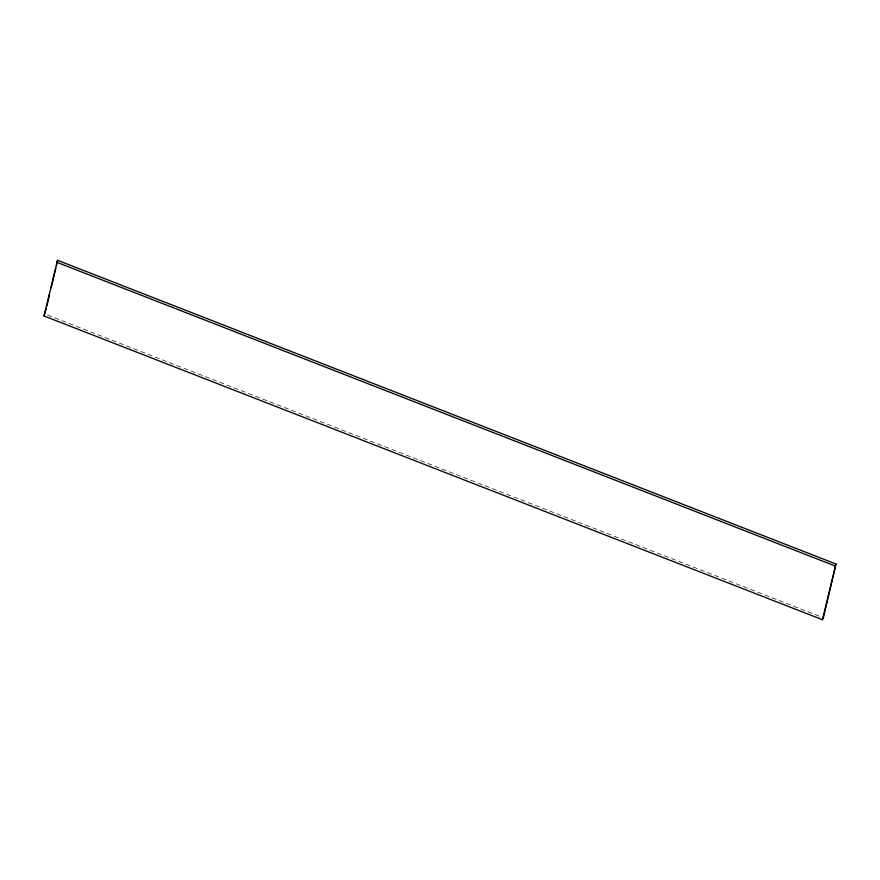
<?xml version="1.0" encoding="UTF-8"?>
<svg xmlns="http://www.w3.org/2000/svg" width="880" height="880" viewBox="0 0 880 880"><rect width="100%" height="100%" fill="white"/><g stroke="black" fill="none" stroke-linecap="round" stroke-linejoin="round"><path stroke-width="0.66" stroke-dasharray="4.4 3.3" d="M47.542 315.062L822.107 617.298"/><path stroke-width="1.32" d="M44 315.975L57.596 260.293L836 564.025L823.383 617.804L822.404 619.707L44 315.975L46.211 308.814M46.827 306.196L49.599 294.393M51.139 287.837L55.748 268.158M56.364 265.54L57.596 260.293M822.404 619.707L836 564.025M56.617 262.196L835.021 565.939"/></g></svg>
